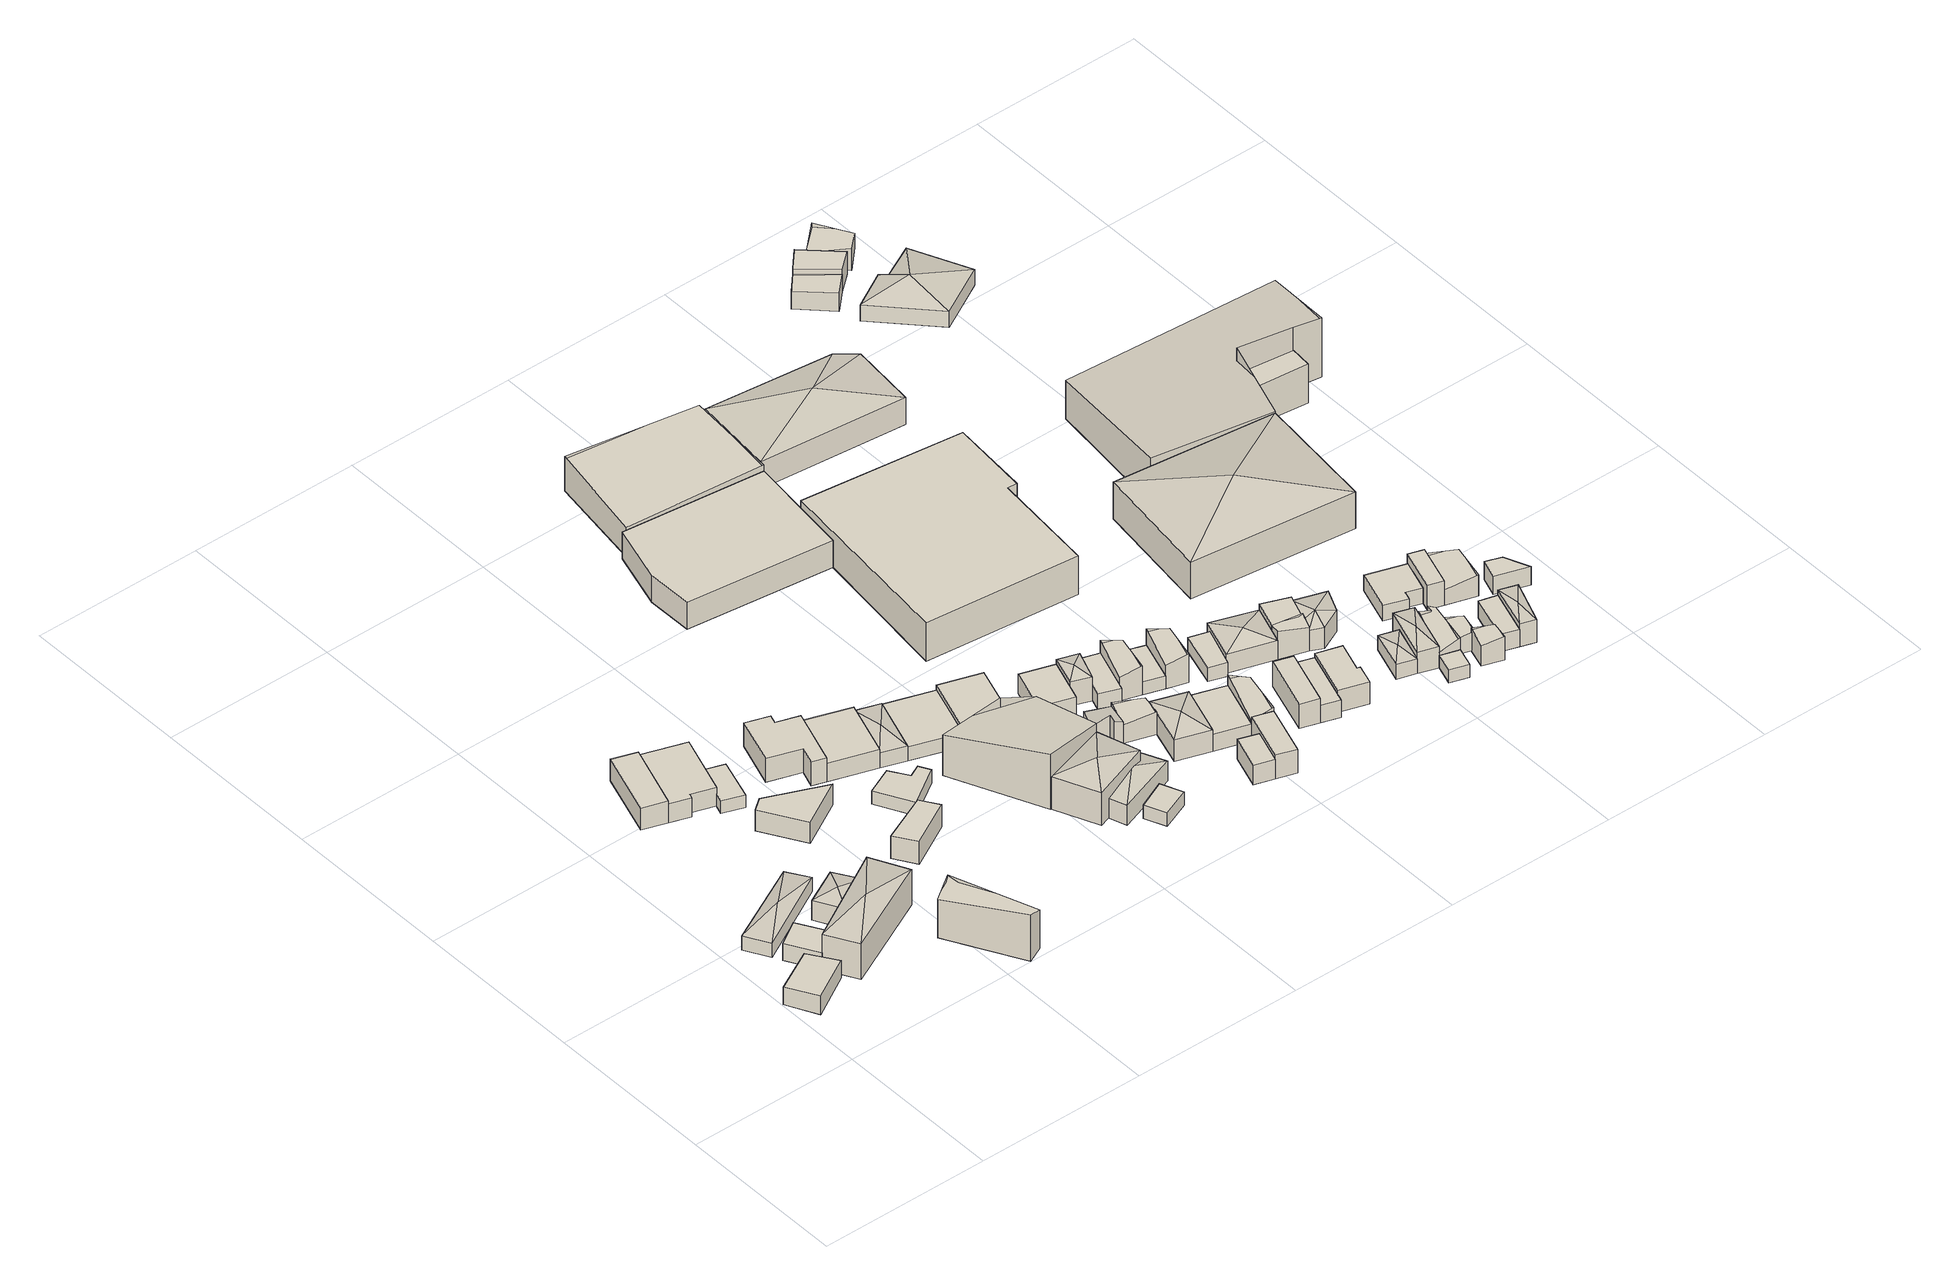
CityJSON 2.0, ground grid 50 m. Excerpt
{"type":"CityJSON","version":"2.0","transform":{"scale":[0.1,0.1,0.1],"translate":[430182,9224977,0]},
"CityObjects":{
"building1":{"type":"Building","attributes":{"Building Type":"Residential","Roof Shape":"shed","Roof Material":"Concrete Glazed Tile","Roof Material Code":1,"Roof Direction":"southwest","Building Height":5.42,"Roof Slope":19.6,"Footprint Area":139.38,"Solar PV Capacity Low":17.45,"Solar PV Capacity High":22.92,"Solar Annual Energy Low":25165,"Solar Annual Energy High":33165,"Suitable PV Area":104.19},"geometry":[{"type":"MultiSurface","lod":"2.2","boundaries":[[[0,1,2,3]],[[3,2,4,5]],[[2,1,6,4]],[[1,0,7,6]],[[0,3,5,7]],[[5,4,6,7]]]}]},
"building2":{"type":"Building","attributes":{"Building Type":"Residential","Roof Shape":"flat","Roof Material":"Concrete Glazed Tile","Roof Material Code":1,"Roof Direction":"southwest","Building Height":5.48,"Roof Slope":13.2,"Footprint Area":87.33,"Solar PV Capacity Low":10.93,"Solar PV Capacity High":14.36,"Solar Annual Energy Low":15767,"Solar Annual Energy High":20779,"Suitable PV Area":65.28},"geometry":[{"type":"MultiSurface","lod":"2.2","boundaries":[[[8,9,10,11]],[[11,10,12,13]],[[10,9,14,12]],[[9,8,15,14]],[[8,11,13,15]],[[13,12,14,15]]]}]},
"building3":{"type":"Building","attributes":{"Building Type":"Residential","Roof Shape":"hip","Roof Material":"Concrete Glazed Tile","Roof Material Code":1,"Roof Direction":"southwest","Building Height":4.55,"Roof Slope":22.6,"Footprint Area":201.94,"Solar PV Capacity Low":25.28,"Solar PV Capacity High":33.21,"Solar Annual Energy Low":36458,"Solar Annual Energy High":48049,"Suitable PV Area":150.95},"geometry":[{"type":"MultiSurface","lod":"2.2","boundaries":[[[16,17,18,19]],[[19,18,20,21]],[[18,17,22,20]],[[17,16,23,22]],[[16,19,21,23]],[[21,20,24]],[[20,22,24]],[[22,23,24]],[[23,21,24]]]}]},
"building4":{"type":"Building","attributes":{"Building Type":"Industrial","Roof Shape":"hip","Roof Material":"Metal Sheet","Roof Material Code":5,"Roof Direction":"southwest","Building Height":11.38,"Roof Slope":28.2,"Footprint Area":342.99,"Solar PV Capacity Low":49.55,"Solar PV Capacity High":65.08,"Solar Annual Energy Low":71452,"Solar Annual Energy High":94167,"Suitable PV Area":295.83},"geometry":[{"type":"MultiSurface","lod":"2.2","boundaries":[[[25,10,26,27]],[[27,26,28,29]],[[26,10,30,28]],[[10,25,31,30]],[[25,27,29,31]],[[29,28,32]],[[28,30,32]],[[30,31,32]],[[31,29,32]]]}]},
"building5":{"type":"Building","attributes":{"Building Type":"Residential","Roof Shape":"hip","Roof Material":"Concrete Glazed Tile","Roof Material Code":1,"Roof Direction":"southwest","Building Height":6.27,"Roof Slope":20.3,"Footprint Area":104.32,"Solar PV Capacity Low":13.06,"Solar PV Capacity High":17.16,"Solar Annual Energy Low":18834,"Solar Annual Energy High":24822,"Suitable PV Area":77.98},"geometry":[{"type":"MultiSurface","lod":"2.2","boundaries":[[[33,34,35,36]],[[36,35,37,38]],[[35,34,39,37]],[[34,33,40,39]],[[33,36,38,40]],[[38,37,41]],[[37,39,41]],[[39,40,41]],[[40,38,41]]]}]},
"building6":{"type":"Building","attributes":{"Building Type":"Residential","Roof Shape":"flat","Roof Material":"Concrete Glazed Tile","Roof Material Code":1,"Roof Direction":"northwest","Building Height":6.96,"Roof Slope":13.6,"Footprint Area":146.4,"Solar PV Capacity Low":18.33,"Solar PV Capacity High":24.08,"Solar Annual Energy Low":26432,"Solar Annual Energy High":34835,"Suitable PV Area":109.44},"geometry":[{"type":"MultiSurface","lod":"2.2","boundaries":[[[42,43,44,45]],[[45,44,46,47]],[[44,43,48,46]],[[43,42,49,48]],[[42,45,47,49]],[[47,46,48,49]]]}]},
"building7":{"type":"Building","attributes":{"Building Type":"Industrial","Roof Shape":"gable","Roof Material":"Concrete Glazed Tile","Roof Material Code":1,"Roof Direction":"southwest","Building Height":12.42,"Roof Slope":29.5,"Footprint Area":142.94,"Solar PV Capacity Low":20.65,"Solar PV Capacity High":27.12,"Solar Annual Energy Low":29777,"Solar Annual Energy High":39244,"Suitable PV Area":123.29},"geometry":[{"type":"MultiSurface","lod":"2.2","boundaries":[[[50,51,52,53]],[[53,52,54,55]],[[52,51,56,54]],[[51,50,57,56]],[[50,53,55,57]],[[55,54,56,57]]]}]},
"building8":{"type":"Building","attributes":{"Building Type":"Residential","Roof Shape":"flat","Roof Material":"Concrete Glazed Tile","Roof Material Code":1,"Roof Direction":"northwest","Building Height":6.07,"Roof Slope":13.3,"Footprint Area":254.11,"Solar PV Capacity Low":31.82,"Solar PV Capacity High":41.79,"Solar Annual Energy Low":45877,"Solar Annual Energy High":60463,"Suitable PV Area":189.95},"geometry":[{"type":"MultiSurface","lod":"2.2","boundaries":[[[58,59,60,45,44,61]],[[61,44,62,63]],[[44,45,64,62]],[[45,60,65,64]],[[60,59,66,65]],[[59,58,67,66]],[[58,61,63,67]],[[63,62,64,65,66,67]]]}]},
"building9":{"type":"Building","attributes":{"Building Type":"Residential","Roof Shape":"flat","Roof Material":"Concrete Glazed Tile","Roof Material Code":1,"Roof Direction":"northwest","Building Height":4.12,"Roof Slope":9.7,"Footprint Area":79.7,"Solar PV Capacity Low":9.98,"Solar PV Capacity High":13.11,"Solar Annual Energy Low":14389,"Solar Annual Energy High":18964,"Suitable PV Area":59.58},"geometry":[{"type":"MultiSurface","lod":"2.2","boundaries":[[[68,69,70,71]],[[71,70,72,73]],[[70,69,74,72]],[[69,68,75,74]],[[68,71,73,75]],[[73,72,74,75]]]}]},
"building10":{"type":"Building","attributes":{"Building Type":"Residential","Roof Shape":"flat","Roof Material":"Concrete Glazed Tile","Roof Material Code":1,"Roof Direction":"southwest","Building Height":6.81,"Roof Slope":11.2,"Footprint Area":145.02,"Solar PV Capacity Low":18.16,"Solar PV Capacity High":23.85,"Solar Annual Energy Low":26182,"Solar Annual Energy High":34506,"Suitable PV Area":108.4},"geometry":[{"type":"MultiSurface","lod":"2.2","boundaries":[[[76,77,78,79]],[[79,78,80,81]],[[78,77,82,80]],[[77,76,83,82]],[[76,79,81,83]],[[81,80,82,83]]]}]},
"building11":{"type":"Building","attributes":{"Building Type":"Residential","Roof Shape":"flat","Roof Material":"Concrete Glazed Tile","Roof Material Code":1,"Roof Direction":"southwest","Building Height":7.29,"Roof Slope":12.4,"Footprint Area":100.81,"Solar PV Capacity Low":12.62,"Solar PV Capacity High":16.58,"Solar Annual Energy Low":18201,"Solar Annual Energy High":23987,"Suitable PV Area":75.36},"geometry":[{"type":"MultiSurface","lod":"2.2","boundaries":[[[84,85,86,87]],[[87,86,88,89]],[[86,85,90,88]],[[85,84,91,90]],[[84,87,89,91]],[[89,88,90,91]]]}]},
"building12":{"type":"Building","attributes":{"Building Type":"Residential","Roof Shape":"flat","Roof Material":"Concrete Glazed Tile","Roof Material Code":1,"Roof Direction":"northwest","Building Height":7.61,"Roof Slope":11.4,"Footprint Area":208.21,"Solar PV Capacity Low":26.07,"Solar PV Capacity High":34.24,"Solar Annual Energy Low":37590,"Solar Annual Energy High":49541,"Suitable PV Area":155.63},"geometry":[{"type":"MultiSurface","lod":"2.2","boundaries":[[[92,93,94,95,96,97,98,99]],[[99,98,100,101]],[[98,97,102,100]],[[97,96,103,102]],[[96,95,104,103]],[[95,94,105,104]],[[94,93,106,105]],[[93,92,107,106]],[[92,99,101,107]],[[101,100,102,103,104,105,106,107]]]}]},
"building13":{"type":"Building","attributes":{"Building Type":"Residential","Roof Shape":"flat","Roof Material":"Concrete Glazed Tile","Roof Material Code":1,"Roof Direction":"southwest","Building Height":4.27,"Roof Slope":12.6,"Footprint Area":113.01,"Solar PV Capacity Low":14.15,"Solar PV Capacity High":18.58,"Solar Annual Energy Low":20403,"Solar Annual Energy High":26889,"Suitable PV Area":84.47},"geometry":[{"type":"MultiSurface","lod":"2.2","boundaries":[[[108,109,110,111,112,113]],[[113,112,114,115]],[[112,111,116,114]],[[111,110,117,116]],[[110,109,118,117]],[[109,108,119,118]],[[108,113,115,119]],[[115,114,116,117,118,119]]]}]},
"building14":{"type":"Building","attributes":{"Building Type":"Residential","Roof Shape":"flat","Roof Material":"Concrete Glazed Tile","Roof Material Code":1,"Roof Direction":"northwest","Building Height":5.87,"Roof Slope":6.6,"Footprint Area":242.23,"Solar PV Capacity Low":30.33,"Solar PV Capacity High":39.83,"Solar Annual Energy Low":43733,"Solar Annual Energy High":57636,"Suitable PV Area":181.07},"geometry":[{"type":"MultiSurface","lod":"2.2","boundaries":[[[99,98,120,121]],[[121,120,122,123]],[[120,98,124,122]],[[98,99,125,124]],[[99,121,123,125]],[[123,122,124,125]]]}]},
"building15":{"type":"Building","attributes":{"Building Type":"Residential","Roof Shape":"hip","Roof Material":"Concrete Glazed Tile","Roof Material Code":1,"Roof Direction":"northwest","Building Height":4.8,"Roof Slope":21.6,"Footprint Area":126.14,"Solar PV Capacity Low":15.79,"Solar PV Capacity High":20.74,"Solar Annual Energy Low":22775,"Solar Annual Energy High":30015,"Suitable PV Area":94.29},"geometry":[{"type":"MultiSurface","lod":"2.2","boundaries":[[[126,121,120,127]],[[127,120,128,129]],[[120,121,130,128]],[[121,126,131,130]],[[126,127,129,131]],[[129,128,132]],[[128,130,132]],[[130,131,132]],[[131,129,132]]]}]},
"building16":{"type":"Building","attributes":{"Building Type":"Residential","Roof Shape":"flat","Roof Material":"Concrete Glazed Tile","Roof Material Code":1,"Roof Direction":"northwest","Building Height":4.52,"Roof Slope":11.2,"Footprint Area":252.24,"Solar PV Capacity Low":31.58,"Solar PV Capacity High":41.48,"Solar Annual Energy Low":45541,"Solar Annual Energy High":60019,"Suitable PV Area":188.55},"geometry":[{"type":"MultiSurface","lod":"2.2","boundaries":[[[126,127,133,134]],[[134,133,135,136]],[[133,127,137,135]],[[127,126,138,137]],[[126,134,136,138]],[[136,135,137,138]]]}]},
"building17":{"type":"Building","attributes":{"Building Type":"Industrial","Roof Shape":"gable","Roof Material":"Metal Sheet","Roof Material Code":5,"Roof Direction":"southwest","Building Height":13.14,"Roof Slope":27,"Footprint Area":459.28,"Solar PV Capacity Low":66.35,"Solar PV Capacity High":87.15,"Solar Annual Energy Low":95678,"Solar Annual Energy High":126096,"Suitable PV Area":396.13},"geometry":[{"type":"MultiSurface","lod":"2.2","boundaries":[[[139,140,141,142,143]],[[143,142,144,145]],[[142,141,146,144]],[[141,140,147,146]],[[140,139,148,147]],[[139,143,145,148]],[[145,144,146,147,148]]]}]},
"building18":{"type":"Building","attributes":{"Building Type":"Industrial","Roof Shape":"hip","Roof Material":"Metal Sheet","Roof Material Code":5,"Roof Direction":"southwest","Building Height":10.5,"Roof Slope":27.1,"Footprint Area":262.97,"Solar PV Capacity Low":37.99,"Solar PV Capacity High":49.9,"Solar Annual Energy Low":54781,"Solar Annual Energy High":72197,"Suitable PV Area":226.81},"geometry":[{"type":"MultiSurface","lod":"2.2","boundaries":[[[143,149,150,151]],[[151,150,152,153]],[[150,149,154,152]],[[149,143,155,154]],[[143,151,153,155]],[[153,152,156]],[[152,154,156]],[[154,155,156]],[[155,153,156]]]}]},
"building19":{"type":"Building","attributes":{"Building Type":"Residential","Roof Shape":"flat","Roof Material":"Concrete Glazed Tile","Roof Material Code":1,"Roof Direction":"southwest","Building Height":4.38,"Roof Slope":8,"Footprint Area":59.52,"Solar PV Capacity Low":7.45,"Solar PV Capacity High":9.79,"Solar Annual Energy Low":10745,"Solar Annual Energy High":14161,"Suitable PV Area":44.49},"geometry":[{"type":"MultiSurface","lod":"2.2","boundaries":[[[157,158,159,160]],[[160,159,161,162]],[[159,158,163,161]],[[158,157,164,163]],[[157,160,162,164]],[[162,161,163,164]]]}]},
"building20":{"type":"Building","attributes":{"Building Type":"Residential","Roof Shape":"hip","Roof Material":"Metal Sheet","Roof Material Code":5,"Roof Direction":"southwest","Building Height":6.42,"Roof Slope":25.9,"Footprint Area":122.55,"Solar PV Capacity Low":15.34,"Solar PV Capacity High":20.15,"Solar Annual Energy Low":22125,"Solar Annual Energy High":29159,"Suitable PV Area":91.6},"geometry":[{"type":"MultiSurface","lod":"2.2","boundaries":[[[165,166,151,167,168,169,170]],[[170,169,171,172]],[[169,168,173,171]],[[168,167,174,173]],[[167,151,175,174]],[[151,166,176,175]],[[166,165,177,176]],[[165,170,172,177]],[[172,171,178]],[[171,173,178]],[[173,174,178]],[[174,175,178]],[[175,176,178]],[[176,177,178]],[[177,172,178]]]}]},
"building21":{"type":"Building","attributes":{"Building Type":"Residential","Roof Shape":"flat","Roof Material":"Concrete Glazed Tile","Roof Material Code":1,"Roof Direction":"northwest","Building Height":6.01,"Roof Slope":14.3,"Footprint Area":217.79,"Solar PV Capacity Low":27.27,"Solar PV Capacity High":35.82,"Solar Annual Energy Low":39320,"Solar Annual Energy High":51821,"Suitable PV Area":162.8},"geometry":[{"type":"MultiSurface","lod":"2.2","boundaries":[[[179,180,181,182]],[[182,181,183,184]],[[181,180,185,183]],[[180,179,186,185]],[[179,182,184,186]],[[184,183,185,186]]]}]},
"building22":{"type":"Building","attributes":{"Building Type":"Residential","Roof Shape":"gable","Roof Material":"Concrete Glazed Tile","Roof Material Code":1,"Roof Direction":"northwest","Building Height":5.87,"Roof Slope":28.9,"Footprint Area":43.49,"Solar PV Capacity Low":5.44,"Solar PV Capacity High":7.15,"Solar Annual Energy Low":7851,"Solar Annual Energy High":10347,"Suitable PV Area":32.51},"geometry":[{"type":"MultiSurface","lod":"2.2","boundaries":[[[187,188,189,190,191,192]],[[192,191,193,194]],[[191,190,195,193]],[[190,189,196,195]],[[189,188,197,196]],[[188,187,198,197]],[[187,192,194,198]],[[194,193,195,196,197,198]]]}]},
"building23":{"type":"Building","attributes":{"Building Type":"Residential","Roof Shape":"flat","Roof Material":"Concrete Glazed Tile","Roof Material Code":1,"Roof Direction":"northwest","Building Height":6.35,"Roof Slope":6.2,"Footprint Area":132.98,"Solar PV Capacity Low":16.65,"Solar PV Capacity High":21.87,"Solar Annual Energy Low":24008,"Solar Annual Energy High":31641,"Suitable PV Area":99.4},"geometry":[{"type":"MultiSurface","lod":"2.2","boundaries":[[[199,200,201,202]],[[202,201,203,204]],[[201,200,205,203]],[[200,199,206,205]],[[199,202,204,206]],[[204,203,205,206]]]}]},
"building24":{"type":"Building","attributes":{"Building Type":"Industrial","Roof Shape":"flat","Roof Material":"Metal Sheet","Roof Material Code":5,"Roof Direction":"southwest","Building Height":8.66,"Roof Slope":11.8,"Footprint Area":1340.58,"Solar PV Capacity Low":193.67,"Solar PV Capacity High":254.38,"Solar Annual Energy Low":279269,"Solar Annual Energy High":368054,"Suitable PV Area":1156.25},"geometry":[{"type":"MultiSurface","lod":"2.2","boundaries":[[[207,208,209,210,211]],[[211,210,212,213]],[[210,209,214,212]],[[209,208,215,214]],[[208,207,216,215]],[[207,211,213,216]],[[213,212,214,215,216]]]}]},
"building25":{"type":"Building","attributes":{"Building Type":"Residential","Roof Shape":"gable","Roof Material":"Concrete Glazed Tile","Roof Material Code":1,"Roof Direction":"northwest","Building Height":5.97,"Roof Slope":33.7,"Footprint Area":65.93,"Solar PV Capacity Low":8.26,"Solar PV Capacity High":10.84,"Solar Annual Energy Low":11904,"Solar Annual Energy High":15688,"Suitable PV Area":49.28},"geometry":[{"type":"MultiSurface","lod":"2.2","boundaries":[[[192,191,217,218]],[[218,217,219,220]],[[217,191,221,219]],[[191,192,222,221]],[[192,218,220,222]],[[220,219,221,222]]]}]},
"building26":{"type":"Building","attributes":{"Building Type":"Residential","Roof Shape":"hip","Roof Material":"Concrete Glazed Tile","Roof Material Code":1,"Roof Direction":"northwest","Building Height":7.84,"Roof Slope":27.8,"Footprint Area":55.23,"Solar PV Capacity Low":6.91,"Solar PV Capacity High":9.08,"Solar Annual Energy Low":9971,"Solar Annual Energy High":13141,"Suitable PV Area":41.28},"geometry":[{"type":"MultiSurface","lod":"2.2","boundaries":[[[202,223,224,225]],[[225,224,226,227]],[[224,223,228,226]],[[223,202,229,228]],[[202,225,227,229]],[[227,226,230]],[[226,228,230]],[[228,229,230]],[[229,227,230]]]}]},
"building27":{"type":"Building","attributes":{"Building Type":"Residential","Roof Shape":"hip","Roof Material":"Concrete Glazed Tile","Roof Material Code":1,"Roof Direction":"northwest","Building Height":6.94,"Roof Slope":23.8,"Footprint Area":161.95,"Solar PV Capacity Low":20.28,"Solar PV Capacity High":26.63,"Solar Annual Energy Low":29239,"Solar Annual Energy High":38535,"Suitable PV Area":121.06},"geometry":[{"type":"MultiSurface","lod":"2.2","boundaries":[[[231,232,233,234]],[[234,233,235,236]],[[233,232,237,235]],[[232,231,238,237]],[[231,234,236,238]],[[236,235,239]],[[235,237,239]],[[237,238,239]],[[238,236,239]]]}]},
"building28":{"type":"Building","attributes":{"Building Type":"Residential","Roof Shape":"shed","Roof Material":"Concrete Glazed Tile","Roof Material Code":1,"Roof Direction":"northwest","Building Height":6.23,"Roof Slope":14.6,"Footprint Area":60.66,"Solar PV Capacity Low":7.59,"Solar PV Capacity High":9.98,"Solar Annual Energy Low":10952,"Solar Annual Energy High":14433,"Suitable PV Area":45.34},"geometry":[{"type":"MultiSurface","lod":"2.2","boundaries":[[[240,241,242,243]],[[243,242,244,245]],[[242,241,246,244]],[[241,240,247,246]],[[240,243,245,247]],[[245,244,246,247]]]}]},
"building29":{"type":"Building","attributes":{"Building Type":"Residential","Roof Shape":"shed","Roof Material":"Concrete Glazed Tile","Roof Material Code":1,"Roof Direction":"northwest","Building Height":5.11,"Roof Slope":10.5,"Footprint Area":85.59,"Solar PV Capacity Low":10.72,"Solar PV Capacity High":14.08,"Solar Annual Energy Low":15453,"Solar Annual Energy High":20366,"Suitable PV Area":63.98},"geometry":[{"type":"MultiSurface","lod":"2.2","boundaries":[[[248,249,250,251]],[[251,250,252,253]],[[250,249,254,252]],[[249,248,255,254]],[[248,251,253,255]],[[253,252,254,255]]]}]},
"building30":{"type":"Building","attributes":{"Building Type":"Industrial","Roof Shape":"gable","Roof Material":"Metal Sheet","Roof Material Code":5,"Roof Direction":"southwest","Building Height":9.54,"Roof Slope":28.6,"Footprint Area":1144.62,"Solar PV Capacity Low":165.36,"Solar PV Capacity High":217.19,"Solar Annual Energy Low":238446,"Solar Annual Energy High":314252,"Suitable PV Area":987.23},"geometry":[{"type":"MultiSurface","lod":"2.2","boundaries":[[[256,257,211,258]],[[258,211,259,260]],[[211,257,261,259]],[[257,256,262,261]],[[256,258,260,262]],[[260,259,261,262]]]}]},
"building31":{"type":"Building","attributes":{"Building Type":"Residential","Roof Shape":"shed","Roof Material":"Concrete Glazed Tile","Roof Material Code":1,"Roof Direction":"northwest","Building Height":7.64,"Roof Slope":10.8,"Footprint Area":91.43,"Solar PV Capacity Low":11.45,"Solar PV Capacity High":15.04,"Solar Annual Energy Low":16508,"Solar Annual Energy High":21756,"Suitable PV Area":68.35},"geometry":[{"type":"MultiSurface","lod":"2.2","boundaries":[[[263,243,264,265]],[[265,264,266,267]],[[264,243,268,266]],[[243,263,269,268]],[[263,265,267,269]],[[267,266,268,269]]]}]},
"building32":{"type":"Building","attributes":{"Building Type":"Residential","Roof Shape":"shed","Roof Material":"Concrete Glazed Tile","Roof Material Code":1,"Roof Direction":"northwest","Building Height":5.37,"Roof Slope":12.4,"Footprint Area":160.05,"Solar PV Capacity Low":20.04,"Solar PV Capacity High":26.32,"Solar Annual Energy Low":28897,"Solar Annual Energy High":38084,"Suitable PV Area":119.64},"geometry":[{"type":"MultiSurface","lod":"2.2","boundaries":[[[234,233,263,270]],[[270,263,271,272]],[[263,233,273,271]],[[233,234,274,273]],[[234,270,272,274]],[[272,271,273,274]]]}]},
"building33":{"type":"Building","attributes":{"Building Type":"Residential","Roof Shape":"gable","Roof Material":"Concrete Glazed Tile","Roof Material Code":1,"Roof Direction":"northwest","Building Height":7.49,"Roof Slope":27.1,"Footprint Area":76.03,"Solar PV Capacity Low":9.52,"Solar PV Capacity High":12.5,"Solar Annual Energy Low":13727,"Solar Annual Energy High":18091,"Suitable PV Area":56.83},"geometry":[{"type":"MultiSurface","lod":"2.2","boundaries":[[[275,248,276,277]],[[277,276,278,279]],[[276,248,280,278]],[[248,275,281,280]],[[275,277,279,281]],[[279,278,280,281]]]}]},
"building34":{"type":"Building","attributes":{"Building Type":"Residential","Roof Shape":"flat","Roof Material":"Concrete Glazed Tile","Roof Material Code":1,"Roof Direction":"northwest","Building Height":4.06,"Roof Slope":12.2,"Footprint Area":77.9,"Solar PV Capacity Low":9.75,"Solar PV Capacity High":12.81,"Solar Annual Energy Low":14065,"Solar Annual Energy High":18536,"Suitable PV Area":58.23},"geometry":[{"type":"MultiSurface","lod":"2.2","boundaries":[[[282,275,277,283]],[[283,277,284,285]],[[277,275,286,284]],[[275,282,287,286]],[[282,283,285,287]],[[285,284,286,287]]]}]},
"building35":{"type":"Building","attributes":{"Building Type":"Residential","Roof Shape":"gable","Roof Material":"Concrete Glazed Tile","Roof Material Code":1,"Roof Direction":"northwest","Building Height":6.48,"Roof Slope":30.1,"Footprint Area":91.58,"Solar PV Capacity Low":11.47,"Solar PV Capacity High":15.06,"Solar Annual Energy Low":16535,"Solar Annual Energy High":21792,"Suitable PV Area":68.46},"geometry":[{"type":"MultiSurface","lod":"2.2","boundaries":[[[270,263,265,288]],[[288,265,289,290]],[[265,263,291,289]],[[263,270,292,291]],[[270,288,290,292]],[[290,289,291,292]]]}]},
"building36":{"type":"Building","attributes":{"Building Type":"Residential","Roof Shape":"gable","Roof Material":"Concrete Glazed Tile","Roof Material Code":1,"Roof Direction":"northwest","Building Height":7.5,"Roof Slope":27,"Footprint Area":77.47,"Solar PV Capacity Low":9.7,"Solar PV Capacity High":12.74,"Solar Annual Energy Low":13986,"Solar Annual Energy High":18433,"Suitable PV Area":57.91},"geometry":[{"type":"MultiSurface","lod":"2.2","boundaries":[[[293,282,283,294]],[[294,283,295,296]],[[283,282,297,295]],[[282,293,298,297]],[[293,294,296,298]],[[296,295,297,298]]]}]},
"building37":{"type":"Building","attributes":{"Building Type":"Industrial","Roof Shape":"shed","Roof Material":"Metal Sheet","Roof Material Code":5,"Roof Direction":"southwest","Building Height":11.11,"Roof Slope":14.6,"Footprint Area":2579.22,"Solar PV Capacity Low":372.62,"Solar PV Capacity High":489.41,"Solar Annual Energy Low":537300,"Solar Annual Energy High":708118,"Suitable PV Area":2224.57},"geometry":[{"type":"MultiSurface","lod":"2.2","boundaries":[[[299,300,301,302,303,304]],[[304,303,305,306]],[[303,302,307,305]],[[302,301,308,307]],[[301,300,309,308]],[[300,299,310,309]],[[299,304,306,310]],[[306,305,307,308,309,310]]]}]},
"building38":{"type":"Building","attributes":{"Building Type":"Residential","Roof Shape":"shed","Roof Material":"Concrete Glazed Tile","Roof Material Code":1,"Roof Direction":"northwest","Building Height":7.8,"Roof Slope":13.3,"Footprint Area":96.48,"Solar PV Capacity Low":12.08,"Solar PV Capacity High":15.87,"Solar Annual Energy Low":17419,"Solar Annual Energy High":22956,"Suitable PV Area":72.12},"geometry":[{"type":"MultiSurface","lod":"2.2","boundaries":[[[311,312,313,314]],[[314,313,315,316]],[[313,312,317,315]],[[312,311,318,317]],[[311,314,316,318]],[[316,315,317,318]]]}]},
"building39":{"type":"Building","attributes":{"Building Type":"Residential","Roof Shape":"shed","Roof Material":"Concrete Glazed Tile","Roof Material Code":1,"Roof Direction":"northwest","Building Height":4.37,"Roof Slope":20,"Footprint Area":68.13,"Solar PV Capacity Low":8.53,"Solar PV Capacity High":11.2,"Solar Annual Energy Low":12301,"Solar Annual Energy High":16212,"Suitable PV Area":50.93},"geometry":[{"type":"MultiSurface","lod":"2.2","boundaries":[[[319,320,321,322]],[[322,321,323,324]],[[321,320,325,323]],[[320,319,326,325]],[[319,322,324,326]],[[324,323,325,326]]]}]},
"building40":{"type":"Building","attributes":{"Building Type":"Residential","Roof Shape":"shed","Roof Material":"Concrete Glazed Tile","Roof Material Code":1,"Roof Direction":"northwest","Building Height":5.57,"Roof Slope":11.3,"Footprint Area":93.23,"Solar PV Capacity Low":11.67,"Solar PV Capacity High":15.33,"Solar Annual Energy Low":16831,"Solar Annual Energy High":22182,"Suitable PV Area":69.69},"geometry":[{"type":"MultiSurface","lod":"2.2","boundaries":[[[327,311,314,328]],[[328,314,329,330]],[[314,311,331,329]],[[311,327,332,331]],[[327,328,330,332]],[[330,329,331,332]]]}]},
"building41":{"type":"Building","attributes":{"Building Type":"Residential","Roof Shape":"hip","Roof Material":"Concrete Glazed Tile","Roof Material Code":1,"Roof Direction":"northwest","Building Height":6.11,"Roof Slope":26.3,"Footprint Area":171.78,"Solar PV Capacity Low":21.51,"Solar PV Capacity High":28.25,"Solar Annual Energy Low":31014,"Solar Annual Energy High":40874,"Suitable PV Area":128.41},"geometry":[{"type":"MultiSurface","lod":"2.2","boundaries":[[[333,334,335,336]],[[336,335,337,338]],[[335,334,339,337]],[[334,333,340,339]],[[333,336,338,340]],[[338,337,341]],[[337,339,341]],[[339,340,341]],[[340,338,341]]]}]},
"building42":{"type":"Building","attributes":{"Building Type":"Residential","Roof Shape":"flat","Roof Material":"Concrete Glazed Tile","Roof Material Code":1,"Roof Direction":"northwest","Building Height":7.11,"Roof Slope":5.5,"Footprint Area":119.55,"Solar PV Capacity Low":14.97,"Solar PV Capacity High":19.66,"Solar Annual Energy Low":21584,"Solar Annual Energy High":28446,"Suitable PV Area":89.36},"geometry":[{"type":"MultiSurface","lod":"2.2","boundaries":[[[342,343,327,344,345,346]],[[346,345,347,348]],[[345,344,349,347]],[[344,327,350,349]],[[327,343,351,350]],[[343,342,352,351]],[[342,346,348,352]],[[348,347,349,350,351,352]]]}]},
"building43":{"type":"Building","attributes":{"Building Type":"Residential","Roof Shape":"gable","Roof Material":"Concrete Glazed Tile","Roof Material Code":1,"Roof Direction":"northwest","Building Height":7.74,"Roof Slope":29,"Footprint Area":33.36,"Solar PV Capacity Low":4.18,"Solar PV Capacity High":5.49,"Solar Annual Energy Low":6023,"Solar Annual Energy High":7938,"Suitable PV Area":24.94},"geometry":[{"type":"MultiSurface","lod":"2.2","boundaries":[[[353,354,355,356]],[[356,355,357,358]],[[355,354,359,357]],[[354,353,360,359]],[[353,356,358,360]],[[358,357,359,360]]]}]},
"building44":{"type":"Building","attributes":{"Building Type":"Residential","Roof Shape":"shed","Roof Material":"Concrete Glazed Tile","Roof Material Code":1,"Roof Direction":"northwest","Building Height":7.67,"Roof Slope":16,"Footprint Area":68.07,"Solar PV Capacity Low":8.52,"Solar PV Capacity High":11.19,"Solar Annual Energy Low":12290,"Solar Annual Energy High":16198,"Suitable PV Area":50.88},"geometry":[{"type":"MultiSurface","lod":"2.2","boundaries":[[[361,334,353,356]],[[356,353,360,362]],[[353,334,363,360]],[[334,361,364,363]],[[361,356,362,364]],[[362,360,363,364]]]}]},
"building45":{"type":"Building","attributes":{"Building Type":"Industrial","Roof Shape":"hip","Roof Material":"Metal Sheet","Roof Material Code":5,"Roof Direction":"southwest","Building Height":8.72,"Roof Slope":21.8,"Footprint Area":1019.9,"Solar PV Capacity Low":147.34,"Solar PV Capacity High":193.53,"Solar Annual Energy Low":212465,"Solar Annual Energy High":280012,"Suitable PV Area":879.66},"geometry":[{"type":"MultiSurface","lod":"2.2","boundaries":[[[365,366,367,368,369]],[[369,368,370,371]],[[368,367,372,370]],[[367,366,373,372]],[[366,365,374,373]],[[365,369,371,374]],[[371,370,375]],[[370,372,375]],[[372,373,375]],[[373,374,375]],[[374,371,375]]]}]},
"building46":{"type":"Building","attributes":{"Building Type":"Residential","Roof Shape":"hip","Roof Material":"Concrete Glazed Tile","Roof Material Code":1,"Roof Direction":"northwest","Building Height":6.7,"Roof Slope":26,"Footprint Area":101.88,"Solar PV Capacity Low":12.76,"Solar PV Capacity High":16.75,"Solar Annual Energy Low":18393,"Solar Annual Energy High":24240,"Suitable PV Area":76.15},"geometry":[{"type":"MultiSurface","lod":"2.2","boundaries":[[[361,356,355,376,377,378]],[[378,377,379,380]],[[377,376,381,379]],[[376,355,382,381]],[[355,356,383,382]],[[356,361,384,383]],[[361,378,380,384]],[[380,379,385]],[[379,381,385]],[[381,382,385]],[[382,383,385]],[[383,384,385]],[[384,380,385]]]}]},
"building47":{"type":"Building","attributes":{"Building Type":"Residential","Roof Shape":"hip","Roof Material":"Concrete Glazed Tile","Roof Material Code":1,"Roof Direction":"northwest","Building Height":4.77,"Roof Slope":22.4,"Footprint Area":67.14,"Solar PV Capacity Low":8.41,"Solar PV Capacity High":11.04,"Solar Annual Energy Low":12122,"Solar Annual Energy High":15976,"Suitable PV Area":50.19},"geometry":[{"type":"MultiSurface","lod":"2.2","boundaries":[[[386,387,388,389]],[[389,388,390,391]],[[388,387,392,390]],[[387,386,393,392]],[[386,389,391,393]],[[391,390,394]],[[390,392,394]],[[392,393,394]],[[393,391,394]]]}]},
"building48":{"type":"Building","attributes":{"Building Type":"Residential","Roof Shape":"flat","Roof Material":"Concrete Glazed Tile","Roof Material Code":1,"Roof Direction":"northwest","Building Height":4.12,"Roof Slope":12.4,"Footprint Area":34.07,"Solar PV Capacity Low":4.27,"Solar PV Capacity High":5.6,"Solar Annual Energy Low":6151,"Solar Annual Energy High":8107,"Suitable PV Area":25.47},"geometry":[{"type":"MultiSurface","lod":"2.2","boundaries":[[[395,396,397,398]],[[398,397,399,400]],[[397,396,401,399]],[[396,395,402,401]],[[395,398,400,402]],[[400,399,401,402]]]}]},
"building49":{"type":"Building","attributes":{"Building Type":"Residential","Roof Shape":"hip","Roof Material":"Concrete Glazed Tile","Roof Material Code":1,"Roof Direction":"northwest","Building Height":6.92,"Roof Slope":27.4,"Footprint Area":92.92,"Solar PV Capacity Low":11.63,"Solar PV Capacity High":15.28,"Solar Annual Energy Low":16777,"Solar Annual Energy High":22110,"Suitable PV Area":69.46},"geometry":[{"type":"MultiSurface","lod":"2.2","boundaries":[[[403,389,395,404]],[[404,395,405,406]],[[395,389,407,405]],[[389,403,408,407]],[[403,404,406,408]],[[406,405,409]],[[405,407,409]],[[407,408,409]],[[408,406,409]]]}]},
"building50":{"type":"Building","attributes":{"Building Type":"Residential","Roof Shape":"gable","Roof Material":"Concrete Glazed Tile","Roof Material Code":1,"Roof Direction":"northwest","Building Height":5.04,"Roof Slope":32.1,"Footprint Area":80.82,"Solar PV Capacity Low":10.12,"Solar PV Capacity High":13.29,"Solar Annual Energy Low":14591,"Solar Annual Energy High":19230,"Suitable PV Area":60.41},"geometry":[{"type":"MultiSurface","lod":"2.2","boundaries":[[[410,411,412,413,395,398]],[[398,395,414,415]],[[395,413,416,414]],[[413,412,417,416]],[[412,411,418,417]],[[411,410,419,418]],[[410,398,415,419]],[[415,414,416,417,418,419]]]}]},
"building51":{"type":"Building","attributes":{"Building Type":"Residential","Roof Shape":"gable","Roof Material":"Concrete Glazed Tile","Roof Material Code":1,"Roof Direction":"northwest","Building Height":5.09,"Roof Slope":27.5,"Footprint Area":37.73,"Solar PV Capacity Low":4.72,"Solar PV Capacity High":6.21,"Solar Annual Energy Low":6813,"Solar Annual Energy High":8978,"Suitable PV Area":28.21},"geometry":[{"type":"MultiSurface","lod":"2.2","boundaries":[[[420,421,422,423]],[[423,422,424,425]],[[422,421,426,424]],[[421,420,427,426]],[[420,423,425,427]],[[425,424,426,427]]]}]},
"building52":{"type":"Building","attributes":{"Building Type":"Residential","Roof Shape":"gable","Roof Material":"Concrete Glazed Tile","Roof Material Code":1,"Roof Direction":"northwest","Building Height":6.52,"Roof Slope":30.8,"Footprint Area":38.97,"Solar PV Capacity Low":4.88,"Solar PV Capacity High":6.41,"Solar Annual Energy Low":7035,"Solar Annual Energy High":9272,"Suitable PV Area":29.13},"geometry":[{"type":"MultiSurface","lod":"2.2","boundaries":[[[428,429,430,431]],[[431,430,432,433]],[[430,429,434,432]],[[429,428,435,434]],[[428,431,433,435]],[[433,432,434,435]]]}]},
"building53":{"type":"Building","attributes":{"Building Type":"Residential","Roof Shape":"flat","Roof Material":"Concrete Glazed Tile","Roof Material Code":1,"Roof Direction":"northwest","Building Height":4.98,"Roof Slope":6.7,"Footprint Area":134.26,"Solar PV Capacity Low":16.81,"Solar PV Capacity High":22.08,"Solar Annual Energy Low":24240,"Solar Annual Energy High":31946,"Suitable PV Area":100.36},"geometry":[{"type":"MultiSurface","lod":"2.2","boundaries":[[[436,437,438,439,440,441]],[[441,440,442,443]],[[440,439,444,442]],[[439,438,445,444]],[[438,437,446,445]],[[437,436,447,446]],[[436,441,443,447]],[[443,442,444,445,446,447]]]}]},
"building54":{"type":"Building","attributes":{"Building Type":"Industrial","Roof Shape":"hip","Roof Material":"Metal Sheet","Roof Material Code":5,"Roof Direction":"southwest","Building Height":11.94,"Roof Slope":26.8,"Footprint Area":1703.67,"Solar PV Capacity Low":246.13,"Solar PV Capacity High":323.27,"Solar Annual Energy Low":354908,"Solar Annual Energy High":467740,"Suitable PV Area":1469.42},"geometry":[{"type":"MultiSurface","lod":"2.2","boundaries":[[[448,449,450,451]],[[451,450,452,453]],[[450,449,454,452]],[[449,448,455,454]],[[448,451,453,455]],[[453,452,456]],[[452,454,456]],[[454,455,456]],[[455,453,456]]]}]},
"building55":{"type":"Building","attributes":{"Building Type":"Residential","Roof Shape":"flat","Roof Material":"Concrete Glazed Tile","Roof Material Code":1,"Roof Direction":"northwest","Building Height":5.64,"Roof Slope":7.5,"Footprint Area":71.83,"Solar PV Capacity Low":8.99,"Solar PV Capacity High":11.81,"Solar Annual Energy Low":12969,"Solar Annual Energy High":17092,"Suitable PV Area":53.69},"geometry":[{"type":"MultiSurface","lod":"2.2","boundaries":[[[457,458,459,460]],[[460,459,461,462]],[[459,458,463,461]],[[458,457,464,463]],[[457,460,462,464]],[[462,461,463,464]]]}]},
"building56":{"type":"Building","attributes":{"Building Type":"Residential","Roof Shape":"shed","Roof Material":"Concrete Glazed Tile","Roof Material Code":1,"Roof Direction":"northwest","Building Height":7.85,"Roof Slope":11.6,"Footprint Area":56.96,"Solar PV Capacity Low":7.13,"Solar PV Capacity High":9.37,"Solar Annual Energy Low":10283,"Solar Annual Energy High":13552,"Suitable PV Area":42.58},"geometry":[{"type":"MultiSurface","lod":"2.2","boundaries":[[[465,466,467,468]],[[468,467,469,470]],[[467,466,471,469]],[[466,465,472,471]],[[465,468,470,472]],[[470,469,471,472]]]}]},
"building57":{"type":"Building","attributes":{"Building Type":"Residential","Roof Shape":"hip","Roof Material":"Concrete Glazed Tile","Roof Material Code":1,"Roof Direction":"northwest","Building Height":7.31,"Roof Slope":20,"Footprint Area":68.92,"Solar PV Capacity Low":8.63,"Solar PV Capacity High":11.33,"Solar Annual Energy Low":12443,"Solar Annual Energy High":16398,"Suitable PV Area":51.52},"geometry":[{"type":"MultiSurface","lod":"2.2","boundaries":[[[457,460,473,474]],[[474,473,475,476]],[[473,460,477,475]],[[460,457,478,477]],[[457,474,476,478]],[[476,475,479]],[[475,477,479]],[[477,478,479]],[[478,476,479]]]}]},
"building58":{"type":"Building","attributes":{"Building Type":"Residential","Roof Shape":"gable","Roof Material":"Concrete Glazed Tile","Roof Material Code":1,"Roof Direction":"northwest","Building Height":4.88,"Roof Slope":28.1,"Footprint Area":116.28,"Solar PV Capacity Low":14.56,"Solar PV Capacity High":19.12,"Solar Annual Energy Low":20993,"Solar Annual Energy High":27667,"Suitable PV Area":86.92},"geometry":[{"type":"MultiSurface","lod":"2.2","boundaries":[[[465,468,480,481]],[[481,480,482,483]],[[480,468,484,482]],[[468,465,485,484]],[[465,481,483,485]],[[483,482,484,485]]]}]},
"building59":{"type":"Building","attributes":{"Building Type":"Residential","Roof Shape":"shed","Roof Material":"Concrete Glazed Tile","Roof Material Code":1,"Roof Direction":"southwest","Building Height":5.49,"Roof Slope":17.7,"Footprint Area":82.66,"Solar PV Capacity Low":10.35,"Solar PV Capacity High":13.59,"Solar Annual Energy Low":14924,"Solar Annual Energy High":19669,"Suitable PV Area":61.79},"geometry":[{"type":"MultiSurface","lod":"2.2","boundaries":[[[486,487,488,489]],[[489,488,490,491]],[[488,487,492,490]],[[487,486,493,492]],[[486,489,491,493]],[[491,490,492,493]]]}]},
"building60":{"type":"Building","attributes":{"Building Type":"Residential","Roof Shape":"flat","Roof Material":"Concrete Glazed Tile","Roof Material Code":1,"Roof Direction":"northwest","Building Height":5.92,"Roof Slope":5.8,"Footprint Area":43.57,"Solar PV Capacity Low":5.46,"Solar PV Capacity High":7.17,"Solar Annual Energy Low":7866,"Solar Annual Energy High":10367,"Suitable PV Area":32.57},"geometry":[{"type":"MultiSurface","lod":"2.2","boundaries":[[[494,495,496,497]],[[497,496,498,499]],[[496,495,500,498]],[[495,494,501,500]],[[494,497,499,501]],[[499,498,500,501]]]}]},
"building61":{"type":"Building","attributes":{"Building Type":"Residential","Roof Shape":"shed","Roof Material":"Concrete Glazed Tile","Roof Material Code":1,"Roof Direction":"southwest","Building Height":7.16,"Roof Slope":12.3,"Footprint Area":88.16,"Solar PV Capacity Low":11.04,"Solar PV Capacity High":14.5,"Solar Annual Energy Low":15917,"Solar Annual Energy High":20978,"Suitable PV Area":65.9},"geometry":[{"type":"MultiSurface","lod":"2.2","boundaries":[[[502,486,489,503]],[[503,489,504,505]],[[489,486,506,504]],[[486,502,507,506]],[[502,503,505,507]],[[505,504,506,507]]]}]},
"building62":{"type":"Building","attributes":{"Building Type":"Residential","Roof Shape":"hip","Roof Material":"Concrete Glazed Tile","Roof Material Code":1,"Roof Direction":"southwest","Building Height":5.14,"Roof Slope":22.2,"Footprint Area":411.34,"Solar PV Capacity Low":51.5,"Solar PV Capacity High":67.64,"Solar Annual Energy Low":74264,"Solar Annual Energy High":97875,"Suitable PV Area":307.48},"geometry":[{"type":"MultiSurface","lod":"2.2","boundaries":[[[508,509,510,511,512,513]],[[513,512,514,515]],[[512,511,516,514]],[[511,510,517,516]],[[510,509,518,517]],[[509,508,519,518]],[[508,513,515,519]],[[515,514,520]],[[514,516,520]],[[516,517,520]],[[517,518,520]],[[518,519,520]],[[519,515,520]]]}]},
"building63":{"type":"Building","attributes":{"Building Type":"Residential","Roof Shape":"gable","Roof Material":"Concrete Glazed Tile","Roof Material Code":1,"Roof Direction":"southwest","Building Height":4.65,"Roof Slope":25.2,"Footprint Area":91.25,"Solar PV Capacity Low":11.43,"Solar PV Capacity High":15.01,"Solar Annual Energy Low":16475,"Solar Annual Energy High":21712,"Suitable PV Area":68.21},"geometry":[{"type":"MultiSurface","lod":"2.2","boundaries":[[[521,522,523,524]],[[524,523,525,526]],[[523,522,527,525]],[[522,521,528,527]],[[521,524,526,528]],[[526,525,527,528]]]}]},
"building64":{"type":"Building","attributes":{"Building Type":"Industrial","Roof Shape":"gable","Roof Material":"Metal Sheet","Roof Material Code":5,"Roof Direction":"southwest","Building Height":12.41,"Roof Slope":28.2,"Footprint Area":1889.85,"Solar PV Capacity Low":273.02,"Solar PV Capacity High":358.6,"Solar Annual Energy Low":393692,"Solar Annual Energy High":518854,"Suitable PV Area":1629.99},"geometry":[{"type":"MultiSurface","lod":"2.2","boundaries":[[[529,530,451,531,532,533,534]],[[534,533,535,536]],[[533,532,537,535]],[[532,531,538,537]],[[531,451,539,538]],[[451,530,540,539]],[[530,529,541,540]],[[529,534,536,541]],[[536,535,537,538,539,540,541]]]}]},
"building65":{"type":"Building","attributes":{"Building Type":"Industrial","Roof Shape":"shed","Roof Material":"Metal Sheet","Roof Material Code":5,"Roof Direction":"southwest","Building Height":12.28,"Roof Slope":11.6,"Footprint Area":111.32,"Solar PV Capacity Low":16.08,"Solar PV Capacity High":21.12,"Solar Annual Energy Low":23190,"Solar Annual Energy High":30562,"Suitable PV Area":96.01},"geometry":[{"type":"MultiSurface","lod":"2.2","boundaries":[[[531,542,543,532]],[[532,543,544,545]],[[543,542,546,544]],[[542,531,547,546]],[[531,532,545,547]],[[545,544,546,547]]]}]}
},
"vertices":[
[128,332,0],[5,265,0],[51,177,0],[178,251,0],[51,177,60],[178,251,57],[5,265,57],[128,332,54],
[181,438,0],[111,394,0],[162,305,0],[235,346,0],[162,305,55],[235,346,55],[111,394,55],[181,438,55],
[293,608,0],[59,488,0],[98,419,0],[333,546,0],[98,419,46],[333,546,46],[59,488,46],[293,608,46],[196,515,61],
[433,458,0],[212,215,0],[487,351,0],[212,215,114],[487,351,114],[162,305,114],[433,458,114],[324,332,136],
[367,518,0],[263,464,0],[306,386,0],[412,446,0],[306,386,63],[412,446,63],[263,464,63],[367,518,63],[337,454,73],
[222,1183,0],[160,994,0],[229,971,0],[292,1160,0],[229,971,70],[292,1160,70],[160,994,70],[222,1183,70],
[513,244,0],[457,215,0],[574,1,0],[623,24,0],[574,1,149],[623,24,124],[457,215,124],[513,244,153],
[293,965,0],[360,943,0],[418,1118,0],[288,951,0],[229,971,61],[288,951,61],[292,1160,61],[418,1118,61],[360,943,61],[293,965,61],
[390,1034,0],[350,915,0],[411,893,0],[449,1014,0],[411,893,41],[449,1014,41],[350,915,41],[390,1034,41],
[408,837,0],[373,811,0],[446,688,0],[581,763,0],[446,688,68],[581,763,68],[373,811,68],[408,837,68],
[698,580,0],[561,518,0],[600,456,0],[732,528,0],[600,456,73],[732,528,73],[561,518,73],[698,580,73],
[615,1026,0],[623,1051,0],[556,1073,0],[510,935,0],[604,904,0],[587,853,0],[626,840,0],[681,1004,0],[626,840,76],[681,1004,76],[587,853,76],[604,904,76],[510,935,76],[556,1073,76],[623,1051,76],[615,1026,76],
[820,671,0],[802,704,0],[768,687,0],[733,740,0],[656,705,0],[711,601,0],[656,705,43],[711,601,43],[733,740,43],[768,687,43],[802,704,43],[820,671,43],
[759,796,0],[813,960,0],[759,796,59],[813,960,59],[626,840,59],[681,1004,59],
[883,937,0],[828,773,0],[759,796,48],[828,773,48],[813,960,48],[883,937,48],[821,867,58],
[966,727,0],[1021,892,0],[966,727,45],[1021,892,45],[828,773,45],[883,937,45],
[1107,615,0],[1011,638,0],[859,675,0],[979,407,0],[1174,467,0],[979,407,178],[1174,467,131],[859,675,131],[1011,638,191],[1107,615,158],
[980,409,0],[1036,280,0],[1212,343,0],[1036,280,105],[1212,343,105],[980,409,105],[1174,467,105],[1101,375,122],
[1213,272,0],[1131,235,0],[1157,175,0],[1239,209,0],[1157,175,44],[1239,209,44],[1131,235,44],[1213,272,44],
[1219,413,0],[1195,401,0],[1205,340,0],[1067,291,0],[1084,241,0],[1268,305,0],[1084,241,64],[1268,305,64],[1067,291,64],[1205,340,64],[1212,343,64],[1195,401,64],[1219,413,64],[1178,333,80],
[1020,893,0],[967,728,0],[1087,690,0],[1140,854,0],[1087,690,60],[1140,854,60],[967,728,60],[1020,893,60],
[1228,579,0],[1212,531,0],[1260,516,0],[1253,491,0],[1275,484,0],[1298,556,0],[1275,484,70],[1298,556,59],[1253,491,79],[1260,516,78],[1212,531,59],[1228,579,66],
[1198,793,0],[1157,667,0],[1252,636,0],[1294,762,0],[1252,636,63],[1294,762,63],[1157,667,63],[1198,793,63],
[782,1805,0],[732,1633,0],[733,1500,0],[1157,1449,0],[1195,1758,0],[1157,1449,87],[1195,1758,87],[733,1500,87],[732,1633,87],[782,1805,87],
[1360,457,0],[1381,526,0],[1360,457,72],[1381,526,60],[1275,484,60],[1298,556,73],
[1266,675,0],[1320,655,0],[1353,743,0],[1320,655,78],[1353,743,78],[1266,675,78],[1294,762,78],[1308,709,87],
[1374,502,0],[1327,351,0],[1424,320,0],[1472,468,0],[1424,320,69],[1472,468,69],[1327,351,69],[1374,502,69],[1399,411,82],
[1507,241,0],[1451,259,0],[1419,160,0],[1475,142,0],[1419,160,63],[1475,142,62],[1451,259,65],[1507,241,64],
[1412,734,0],[1355,752,0],[1309,622,0],[1367,599,0],[1309,622,51],[1367,599,51],[1355,752,53],[1412,734,53],
[838,2091,0],[794,1804,0],[1226,2042,0],[1195,1758,107],[1226,2042,95],[794,1804,95],[838,2091,112],
[1522,289,0],[1531,124,0],[1578,271,0],[1531,124,76],[1578,271,78],[1475,142,77],[1522,289,78],
[1570,437,0],[1522,289,54],[1570,437,56],[1424,320,54],[1472,468,57],
[1468,715,0],[1372,612,0],[1429,594,0],[1372,612,75],[1429,594,93],[1412,734,93],[1468,715,75],
[1526,695,0],[1487,575,0],[1429,594,41],[1487,575,41],[1468,715,41],[1526,695,41],
[1625,416,0],[1578,271,89],[1625,416,65],[1522,289,65],[1570,437,90],
[1584,675,0],[1545,556,0],[1487,575,75],[1545,556,93],[1526,695,93],[1584,675,75],
[1616,1295,0],[1643,1534,0],[1175,1593,0],[1104,1031,0],[1551,984,0],[1588,1298,0],[1551,984,125],[1588,1298,118],[1104,1031,124],[1175,1593,111],[1643,1534,112],[1616,1295,118],
[1747,396,0],[1693,413,0],[1641,250,0],[1695,233,0],[1641,250,78],[1695,233,78],[1693,413,81],[1747,396,80],
[1674,629,0],[1618,646,0],[1583,529,0],[1634,513,0],[1583,529,44],[1634,513,44],[1618,646,47],[1674,629,47],
[1799,379,0],[1747,216,0],[1695,233,56],[1747,216,56],[1747,396,58],[1799,379,58],
[1768,483,0],[1808,601,0],[1679,645,0],[1638,524,0],[1679,645,61],[1638,524,61],[1808,601,61],[1768,483,61],[1723,563,76],
[1843,271,0],[1871,357,0],[1753,235,0],[1834,210,0],[1852,268,0],[1834,210,71],[1852,268,71],[1753,235,71],[1799,379,71],[1871,357,71],[1843,271,71],
[1781,521,0],[1769,483,0],[1848,457,0],[1860,496,0],[1848,457,77],[1860,496,90],[1769,483,90],[1781,521,77],
[1886,571,0],[1860,496,77],[1808,601,80],[1886,571,79],
[1607,1988,0],[1235,2030,0],[1211,1789,0],[1639,1747,0],[1660,1944,0],[1639,1747,87],[1660,1944,87],[1211,1789,87],[1235,2030,87],[1607,1988,87],[1470,1900,110],
[1883,441,0],[1947,471,0],[1978,541,0],[1947,471,67],[1978,541,67],[1883,441,67],[1848,457,67],[1860,496,67],[1886,571,67],[1900,496,79],
[2032,335,0],[1979,352,0],[1942,239,0],[1996,222,0],[1942,239,48],[1996,222,48],[1979,352,48],[2032,335,48],[1987,287,55],
[2051,204,0],[2033,146,0],[2086,129,0],[2104,187,0],[2086,129,41],[2104,187,41],[2033,146,41],[2051,204,41],
[2045,374,0],[2100,356,0],[2051,204,69],[2100,356,69],[1996,222,69],[2045,374,69],[2048,289,79],
[2153,339,0],[2132,346,0],[2125,323,0],[2093,333,0],[2051,204,50],[2104,187,78],[2093,333,74],[2125,323,66],[2132,346,62],[2153,339,50],
[2184,270,0],[2136,286,0],[2113,215,0],[2161,199,0],[2113,215,51],[2161,199,62],[2136,286,62],[2184,270,51],
[2152,202,0],[2134,144,0],[2193,123,0],[2212,184,0],[2193,123,76],[2212,184,65],[2134,144,65],[2152,202,75],
[2132,430,0],[2176,415,0],[2207,510,0],[2096,546,0],[2058,428,0],[2124,406,0],[2058,428,50],[2124,406,50],[2096,546,50],[2207,510,50],[2176,415,50],[2132,430,50],
[1800,1147,0],[1751,794,0],[2231,738,0],[2271,1092,0],[2231,738,119],[2271,1092,119],[1751,794,119],[1800,1147,119],[2013,943,158],
[2295,272,0],[2245,286,0],[2203,155,0],[2253,139,0],[2203,155,56],[2253,139,56],[2245,286,56],[2295,272,56],
[2250,498,0],[2207,512,0],[2169,391,0],[2212,377,0],[2169,391,79],[2212,377,79],[2207,512,80],[2250,498,80],
[2296,125,0],[2346,255,0],[2296,125,73],[2346,255,73],[2253,139,73],[2295,272,73],[2298,198,80],
[2299,350,0],[2337,471,0],[2299,350,67],[2337,471,49],[2212,377,49],[2250,498,67],
[1748,2308,0],[1704,2260,0],[1788,2177,0],[1840,2228,0],[1788,2177,59],[1840,2228,57],[1704,2260,56],[1748,2308,55],
[2349,388,0],[2330,331,0],[2424,299,0],[2394,372,0],[2424,299,59],[2394,372,59],[2330,331,59],[2349,388,59],
[1799,2362,0],[1892,2272,0],[1840,2228,74],[1892,2272,74],[1748,2308,73],[1799,2362,72],
[2029,2209,0],[1923,2156,0],[1912,2177,0],[1804,2117,0],[1956,1958,0],[2105,2040,0],[1956,1958,51],[2105,2040,51],[1804,2117,51],[1912,2177,51],[1923,2156,51],[2029,2209,51],[1955,2109,72],
[1896,2411,0],[1833,2357,0],[1910,2276,0],[1970,2336,0],[1910,2276,71],[1970,2336,47],[1833,2357,47],[1896,2411,73],
[1953,1511,0],[1909,1135,0],[2291,1262,0],[2454,1241,0],[2535,1229,0],[2560,1437,0],[2535,1229,190],[2560,1437,160],[2454,1241,196],[2291,1262,206],[2271,1092,124],[1909,1135,145],[1953,1511,124],
[2283,1193,0],[2447,1175,0],[2447,1175,125],[2454,1241,123],[2283,1193,124],[2291,1262,123]
]}
